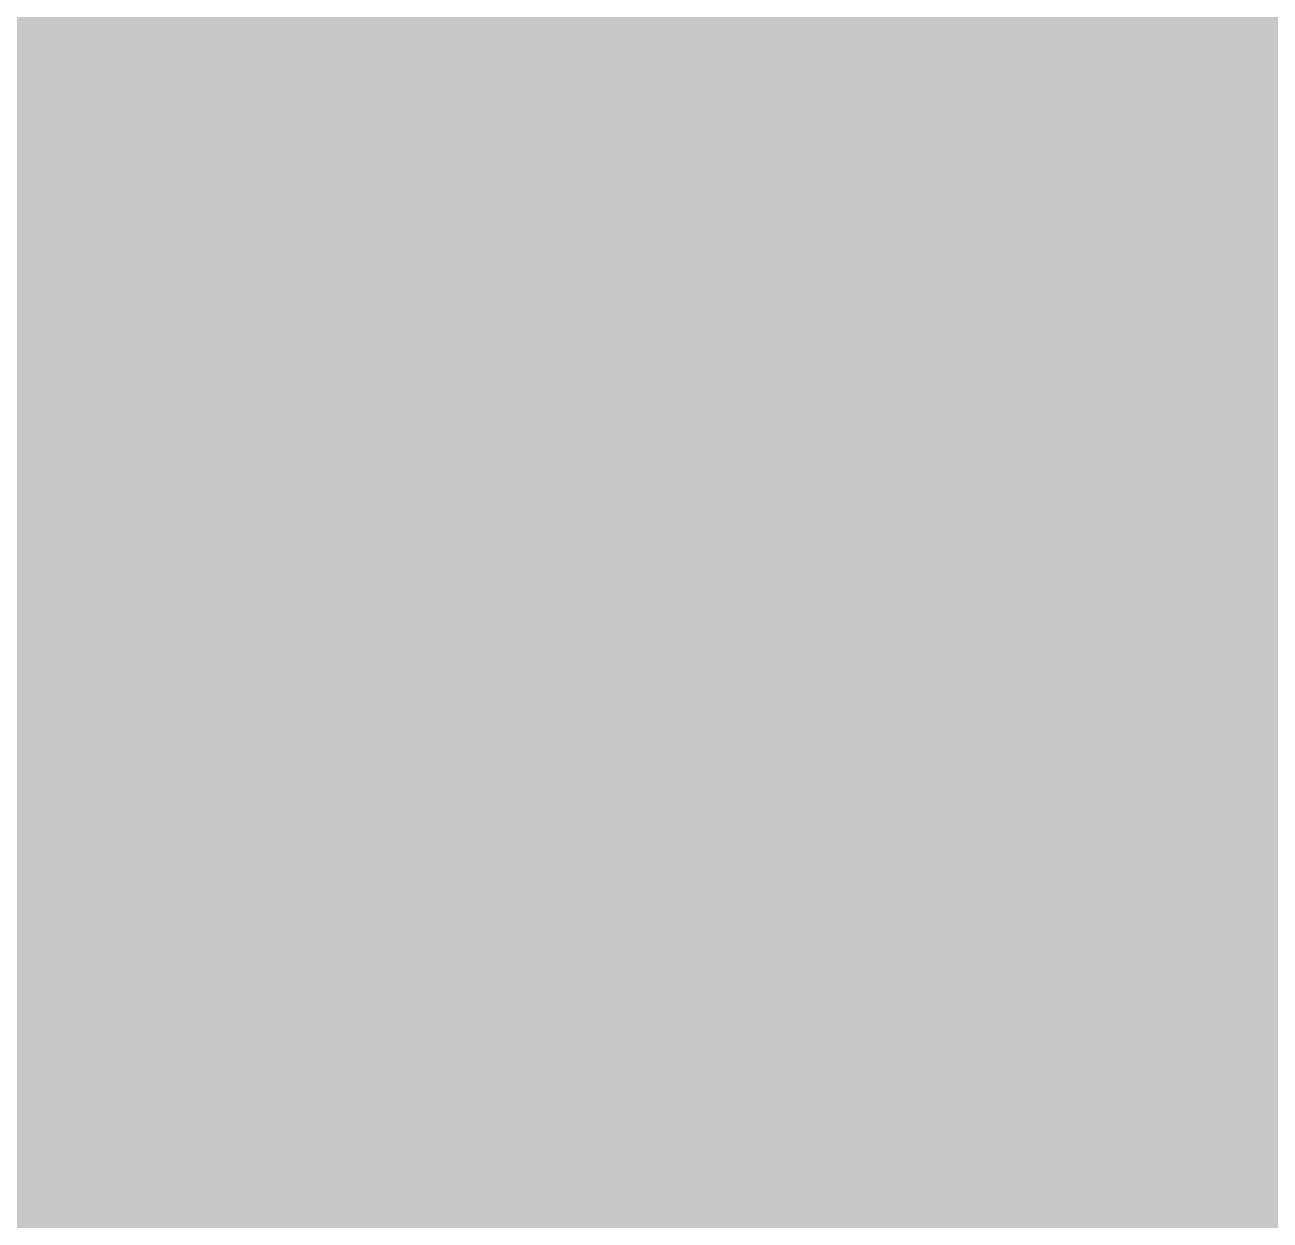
# Model space of a CAD drawing. Header units: inches. Extents: x -0.16 to 1.73, y -0.16 to 1.34.
# Drawn here: x -0.04301 to -0.02111, y 0.25071 to 0.27172 of the extents above; entities that cross this region are included whole.
import ezdxf

# ---------------------------------------------------------------- set-up
doc = ezdxf.new("R2010")
doc.units = ezdxf.units.IN
doc.header["$MEASUREMENT"] = 0
doc.layers.add('Bottom Layer', color=5, linetype='Continuous')
doc.layers.add('Top Layer', color=1, linetype='Continuous')

msp = doc.modelspace()

# ---------------------------------------------------------------- hatches: boundary and pattern name
at = {"layer": 'Top Layer'}
h = msp.add_hatch(color=1, dxfattribs=at)
h.paths.add_polyline_path([(-0.062974, 0.62502), (-0.061272, 0.624975), (-0.060015, 0.624865), (-0.059067, 0.624707), (-0.058923, 0.624669), (-0.058923, 0.619371), (-0.054136, 0.619371), (-0.054098, 0.619227), (-0.053941, 0.618278), (-0.05383, 0.617022), (-0.053785, 0.61532), (-0.053509, 0.614699), (-0.053509, 0.483001), (-0.053509, 0.483), (-0.052655, 0.478708), (-0.050224, 0.47507), (-0.044366, 0.469212), (-0.044366, 0.469212), (-0.040727, 0.46678), (-0.036435, 0.465927), (-0.033219, 0.465927), (-0.032598, 0.46565), (-0.030896, 0.465605), (-0.029639, 0.465495), (-0.028691, 0.465337), (-0.028547, 0.465299), (-0.028547, 0.459331), (0.002743, 0.459331), (0.004395, 0.456472), (0.002743, 0.453613), (-0.028547, 0.453613), (-0.028547, 0.417991), (0.007075, 0.417991), (0.007075, 0.423847), (0.007819, 0.423918), (0.009102, 0.423943), (0.010372, 0.424499), (0.013265, 0.425074), (0.016904, 0.427505), (0.028804, 0.439405), (0.028804, 0.439405), (0.031235, 0.443044), (0.032089, 0.447336), (0.032089, 0.470326), (0.036708, 0.47224), (0.0372, 0.471748), (0.037201, 0.471747), (0.040839, 0.469316), (0.045122, 0.468465), (0.045747, 0.468186), (0.047449, 0.468141), (0.048706, 0.468031), (0.049654, 0.467873), (0.049798, 0.467835), (0.049798, 0.459331), (0.049798, 0.459331), (0.050654, 0.456472), (0.049798, 0.453613), (0.049798, 0.453613), (0.049798, 0.417991), (0.08542, 0.417991), (0.08542, 0.453613), (0.08542, 0.453613), (0.084565, 0.456472), (0.08542, 0.459331), (0.08542, 0.459331), (0.08542, 0.494953), (0.0573, 0.494953), (0.056734, 0.495276), (0.056297, 0.495157), (0.055877, 0.495328), (0.055489, 0.495164), (0.050489, 0.49697), (0.050489, 0.546936), (0.049635, 0.551228), (0.047204, 0.554867), (0.047204, 0.554867), (0.022689, 0.579382), (0.022689, 0.589919), (0.02269, 0.58992), (0.108473, 0.58992), (0.108473, 0.58992), (0.112765, 0.590774), (0.116404, 0.593205), (0.137416, 0.614218), (0.142036, 0.612304), (0.142036, 0.494109), (0.143083, 0.488842), (0.146067, 0.484376), (0.15537, 0.475073), (0.159835, 0.47209), (0.165103, 0.471042), (0.234773, 0.471042), (0.240041, 0.47209), (0.244506, 0.475073), (0.250673, 0.481241), (0.251704, 0.481667), (0.255642, 0.485606), (0.257773, 0.490751), (0.257773, 0.492306), (0.261475, 0.492306), (0.261475, 0.517515), (0.261605, 0.51768), (0.261497, 0.518595), (0.261849, 0.519446), (0.261475, 0.52035), (0.261475, 0.525566), (0.259586, 0.525566), (0.25919, 0.530535), (0.261828, 0.539847), (0.262932, 0.539847), (0.262932, 0.542032), (0.262957, 0.542036), (0.269214, 0.542455), (0.271881, 0.542483), (0.272419, 0.542712), (0.277277, 0.542712), (0.282544, 0.54376), (0.28701, 0.546744), (0.290706, 0.55044), (0.295082, 0.54957), (0.29902, 0.545631), (0.304166, 0.5435), (0.309735, 0.5435), (0.311159, 0.542548), (0.311159, 0.531162), (0.344419, 0.531162), (0.344419, 0.536311), (0.349419, 0.538382), (0.35047, 0.537331), (0.355615, 0.5352), (0.358722, 0.5352), (0.358722, 0.531162), (0.391981, 0.531162), (0.391982, 0.531162), (0.391982, 0.531162), (0.396982, 0.531222), (0.397277, 0.5311), (0.402847, 0.5311), (0.403062, 0.531189), (0.408062, 0.531162), (0.408062, 0.531162), (0.408062, 0.531162), (0.434298, 0.531162), (0.435202, 0.530788), (0.436106, 0.531162), (0.440809, 0.531162), (0.440809, 0.484024), (0.440085, 0.483301), (0.39572, 0.483301), (0.390452, 0.482253), (0.385987, 0.479269), (0.363291, 0.456573), (0.362722, 0.456338), (0.358784, 0.4524), (0.356653, 0.447254), (0.356653, 0.441684), (0.356909, 0.441066), (0.356909, 0.429527), (0.351909, 0.427455), (0.344093, 0.435271), (0.3388, 0.438808), (0.332558, 0.440049), (0.280747, 0.440049), (0.278283, 0.440539), (0.27204, 0.439298), (0.269574, 0.437649), (0.252142, 0.437649), (0.247005, 0.436628), (0.24265, 0.433718), (0.23974, 0.429363), (0.238718, 0.424226), (0.23974, 0.419089), (0.23999, 0.418715), (0.239431, 0.415405), (0.237877, 0.412944), (0.236044, 0.412586), (0.230452, 0.416323), (0.223233, 0.417758), (0.122096, 0.417758), (0.114878, 0.416323), (0.108758, 0.412234), (0.078062, 0.381538), (0.073973, 0.375418), (0.072538, 0.3682), (0.072538, 0.291754), (0.073973, 0.284536), (0.078062, 0.278416), (0.09478, 0.261698), (0.1009, 0.257609), (0.108118, 0.256174), (0.221614, 0.256174), (0.223734, 0.252051), (0.223734, 0.251173), (0.223734, 0.239057), (0.223675, 0.239044), (0.222355, 0.238846), (0.218337, 0.238566), (0.215878, 0.23853), (0.215022, 0.23816), (0.20973, 0.237108), (0.204438, 0.233571), (0.191508, 0.220641), (0.187972, 0.215349), (0.18673, 0.209106), (0.18673, 0.110357), (0.187972, 0.104114), (0.191508, 0.098821), (0.209387, 0.080943), (0.209387, 0.050847), (0.209117, 0.04949), (0.210358, 0.043247), (0.211666, 0.041291), (0.211666, -0.015347), (0.211436, -0.015893), (0.211429, -0.017163), (0.211325, -0.020202), (0.211217, -0.021327), (0.21064, -0.021904), (0.2079, -0.02852), (0.2079, -0.03568), (0.21064, -0.042296), (0.211217, -0.042873), (0.211325, -0.043998), (0.211429, -0.047037), (0.211436, -0.048307), (0.211666, -0.048853), (0.211666, -0.07729), (0.212713, -0.082557), (0.213091, -0.083123), (0.213091, -0.107489), (0.213091, -0.109274), (0.209423, -0.112489), (-0.044467, -0.112489), (-0.044605, -0.112517), (-0.057649, -0.111232), (-0.070324, -0.107387), (-0.082005, -0.101143), (-0.092243, -0.092741), (-0.100646, -0.082502), (-0.10689, -0.070821), (-0.110735, -0.058146), (-0.112019, -0.045102), (-0.111992, -0.044964), (-0.111992, 0.578331), (-0.110211, 0.579596), (-0.106992, 0.580909), (-0.102711, 0.579136), (-0.097142, 0.579136), (-0.091996, 0.581267), (-0.088058, 0.585206), (-0.085927, 0.590351), (-0.085927, 0.592824), (-0.084839, 0.594059), (-0.084327, 0.594581), (-0.084061, 0.59524), (-0.083859, 0.595443), (-0.083396, 0.595786), (-0.083375, 0.595926), (-0.081137, 0.598165), (-0.081137, 0.598165), (-0.078705, 0.601803), (-0.077852, 0.606095), (-0.077852, 0.606096), (-0.077852, 0.614699), (-0.077575, 0.61532), (-0.07753, 0.617022), (-0.07742, 0.618278), (-0.077262, 0.619227), (-0.077224, 0.619371), (-0.072437, 0.619371), (-0.072437, 0.624669), (-0.072294, 0.624707), (-0.071345, 0.624865), (-0.070088, 0.624975), (-0.068387, 0.62502), (-0.067765, 0.625297), (-0.063595, 0.625297)])
h.paths.add_polyline_path([(-0.000009, 0.046268), (-0.003058, 0.045867), (-0.003887, 0.045867), (-0.004273, 0.045707), (-0.004697, 0.045651), (-0.005154, 0.045742), (-0.007401, 0.045295), (-0.011984, 0.044692), (-0.023142, 0.04007), (-0.02681, 0.037256), (-0.028715, 0.035983), (-0.028973, 0.035595), (-0.029312, 0.035335), (-0.029699, 0.035175), (-0.030285, 0.034589), (-0.032724, 0.032717), (-0.034597, 0.030277), (-0.035182, 0.029691), (-0.035342, 0.029306), (-0.035603, 0.028966), (-0.03599, 0.028707), (-0.037263, 0.026802), (-0.040077, 0.023135), (-0.044699, 0.011977), (-0.045302, 0.007394), (-0.045749, 0.005147), (-0.045658, 0.00469), (-0.045714, 0.004266), (-0.045874, 0.00388), (-0.045874, 0.003051), (-0.046275, 0.000002), (-0.045874, -0.003047), (-0.045874, -0.003875), (-0.045714, -0.004261), (-0.045658, -0.004685), (-0.045749, -0.005142), (-0.045302, -0.007389), (-0.044699, -0.011972), (-0.040077, -0.023131), (-0.037263, -0.026797), (-0.03599, -0.028703), (-0.035602, -0.028962), (-0.035343, -0.0293), (-0.035182, -0.029687), (-0.034596, -0.030273), (-0.032724, -0.032712), (-0.030285, -0.034584), (-0.029699, -0.035171), (-0.029312, -0.035331), (-0.028974, -0.03559), (-0.028715, -0.035978), (-0.026809, -0.037252), (-0.023142, -0.040065), (-0.011984, -0.044687), (-0.007401, -0.04529), (-0.005154, -0.045737), (-0.004697, -0.045646), (-0.004273, -0.045702), (-0.003887, -0.045862), (-0.003058, -0.045862), (-0.000009, -0.046263), (0.00304, -0.045862), (0.003868, -0.045862), (0.004254, -0.045702), (0.004678, -0.045646), (0.005135, -0.045737), (0.007382, -0.04529), (0.011965, -0.044687), (0.023124, -0.040065), (0.026791, -0.037251), (0.028696, -0.035978), (0.028955, -0.035591), (0.029293, -0.035331), (0.02968, -0.035171), (0.030266, -0.034584), (0.032705, -0.032712), (0.034578, -0.030273), (0.035164, -0.029687), (0.035323, -0.029301), (0.035584, -0.028962), (0.035971, -0.028703), (0.037244, -0.026798), (0.040058, -0.023131), (0.04468, -0.011972), (0.045283, -0.007389), (0.04573, -0.005142), (0.045639, -0.004685), (0.045695, -0.004261), (0.045855, -0.003875), (0.045855, -0.003047), (0.046256, 0.000002), (0.045855, 0.003051), (0.045855, 0.00388), (0.045695, 0.004266), (0.045639, 0.00469), (0.04573, 0.005147), (0.045283, 0.007394), (0.04468, 0.011977), (0.040058, 0.023135), (0.037243, 0.026803), (0.035971, 0.028707), (0.035584, 0.028966), (0.035324, 0.029306), (0.035164, 0.029691), (0.034578, 0.030277), (0.032705, 0.032717), (0.030265, 0.03459), (0.02968, 0.035175), (0.029294, 0.035335), (0.028955, 0.035596), (0.028696, 0.035983), (0.026792, 0.037255), (0.023124, 0.04007), (0.011965, 0.044692), (0.007382, 0.045295), (0.005135, 0.045742), (0.004678, 0.045651), (0.004254, 0.045707), (0.003868, 0.045867), (0.00304, 0.045867)], flags=0)

# ---------------------------------------------------------------- linework, layer by layer
at = {"layer": 'Bottom Layer'}
for points in [[(-0.0315, 0.261303, 0.02, 0.02, 0), (-0.0315, 0.3034, 0.02, 0.02, 0)], [(-0.0315, 0.261303, 0.02, 0.02, 0), (-0.008952, 0.238755, 0.02, 0.02, 0)]]:
    msp.add_lwpolyline(points, format="xyseb", dxfattribs=at)
msp.add_lwpolyline([(-0.0365, 0.261303, 0.01, 0.01, 1), (-0.0265, 0.261303, 0.01, 0.01, 1)], format="xyseb", close=True, dxfattribs=at)
msp.add_lwpolyline([(-0.0365, 0.261303, 0.01, 0.01, 1), (-0.0265, 0.261303, 0.01, 0.01, 1)], format="xyseb", close=True, dxfattribs=at)

doc.saveas('drawing.dxf')
